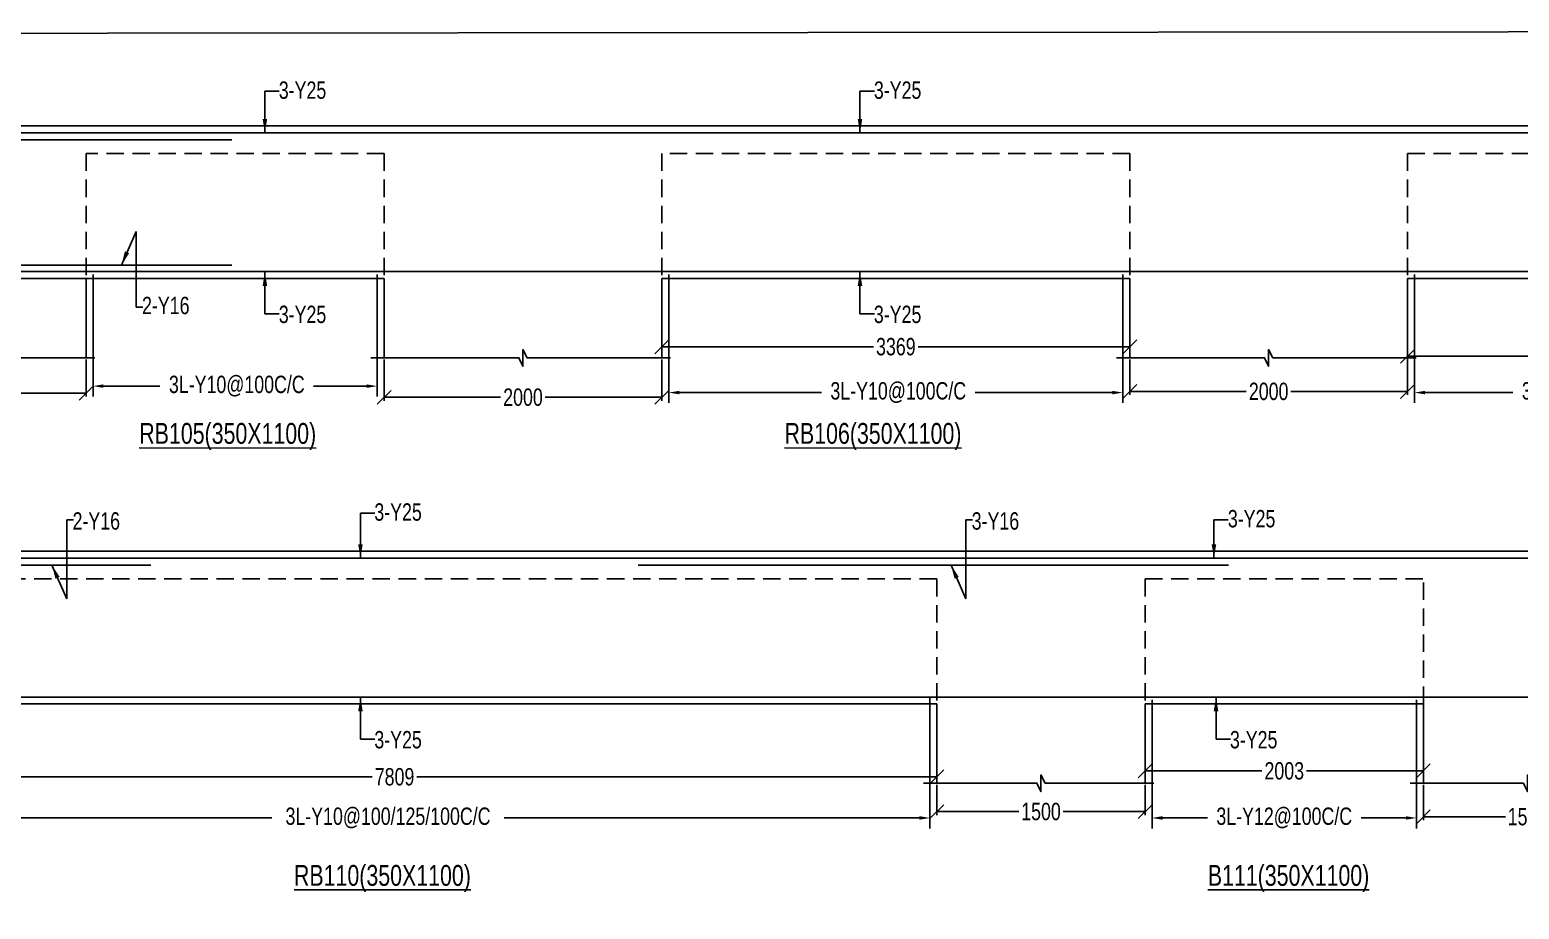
# Model space of a CAD drawing. Header units: millimetres. Extents: x 0 to 31744305, y -21599035 to 0.
# Drawn here: x 31653834 to 31664558, y -21204175 to -21197842 of the extents above; entities that cross this region are included whole.
import ezdxf

# ---------------------------------------------------------------- set-up
doc = ezdxf.new("R2010")
doc.units = ezdxf.units.MM
doc.header["$LTSCALE"] = 1000
doc.header["$MEASUREMENT"] = 0
doc.header["$PDMODE"] = 3
for name, pattern in [('CONTINOUS', [0]), ('CONTINU', [0]), ('HIDDEN', [0.375, 0.25, -0.125])]:
    doc.linetypes.add(name, pattern=pattern)
for name, color, linetype in [('-S-ARROW', 253, 'Continuous'), ('-S-MISC', 8, 'Continuous'), ('-STR-BEAM', 7, 'CONTINU'), ('-STR-COLUMN', 5, 'HIDDEN'), ('-STR-REINF', 3, 'Continuous'), ('-STR-RF-DIM', 8, 'CONTINOUS'), ('-STR-TEXT', 6, 'Continuous'), ('S-DIM', 7, 'Continuous'), ('SEC TEXT', 9, 'Continuous'), ('SLAB LINE', 254, 'HIDDEN')]:
    doc.layers.add(name, color=color, linetype=linetype)
doc.styles.add('SOBHA', font='swisscl.ttf')
doc.styles.add('sobha.sed', font='swisscl.ttf')
doc.dimstyles.new('S-50', dxfattribs={"dimscale": 50, "dimtxt": 2.5, "dimasz": 2, "dimexe": 0.5, "dimexo": 0.25, "dimgap": 0.25, "dimtad": 0, "dimdec": 0, "dimrnd": 0.0005, "dimzin": 0, "dimdsep": 46, "dimtxsty": 'sobha.sed', "dimblk": 'OBLIQUE', "dimcen": 0.09, "dimclrd": 8, "dimclre": 8, "dimclrt": 6, "dimadec": 0, "dimazin": 0, "dimtfac": 1, "dimtdec": 0, "dimtofl": 0, "dimtmove": 2, "dimatfit": 3, "dimfxl": 0.18, "dimtolj": 1, "dimtzin": 0, "dimlwd": -1, "dimlwe": -1, "dimarcsym": 0})
doc.dimstyles.new('S-DIM50', dxfattribs={"dimscale": 50, "dimtxt": 2.5, "dimasz": 1.5, "dimexe": 1.5, "dimexo": 1, "dimgap": 0.5, "dimtad": 0, "dimdec": 0, "dimzin": 0, "dimdsep": 46, "dimtxsty": 'SOBHA', "dimcen": 0.09, "dimclrd": 256, "dimclre": 256, "dimclrt": 6, "dimadec": 5, "dimazin": 0, "dimtfac": 1, "dimtdec": 0, "dimtofl": 0, "dimtmove": 0, "dimatfit": 3, "dimfxl": 0.18, "dimtolj": 1, "dimtzin": 0, "dimlwd": -1, "dimlwe": -1, "dimarcsym": 0})

# ---------------------------------------------------------------- blocks, each defined once
blk = doc.blocks.new('*D720')
at = {"layer": '-STR-RF-DIM', "transparency": 16777216}
for p, q in [((19311.78938069566, 1258.661042526364), (19311.78938069566, 332.4129394404589)), ((21836.7893811278, 1258.661042526364), (21836.7893811278, 332.4129394404589)), ((19386.78938069567, 407.4129394404589), (20020.54667073402, 407.4129394404589)), ((21761.7893811278, 407.4129394404589), (21127.1488987812, 407.4129394404589))]:
    blk.add_line(p, q, dxfattribs=at)
for points in [[(19386.78938069567, 419.9129394404589), (19386.78938069567, 394.9129394404589), (19311.78938069566, 407.4129394404589)], [(21761.7893811278, 419.9129394404589), (21761.7893811278, 394.9129394404589), (21836.7893811278, 407.4129394404589)]]:
    blk.add_solid(points, dxfattribs=at)
at = {"layer": 'Defpoints', "color": 0, "transparency": 16777216}
for p in [(19311.78938069566, 1258.661042526364, 1.81857030839e-05), (21836.7893811278, 1258.661042526364, 1.81857118713e-05), (19311.78938069566, 407.4129394404589)]:
    blk.add_point(p, dxfattribs=at)
at = {"layer": '-STR-RF-DIM', "color": 6, "transparency": 16777216, "insert": (20573.84778475761, 407.4129394404589), "char_height": 125, "attachment_point": 5, "style": 'SOBHA'}
blk.add_mtext('\\A1;3L-Y10@100C/C', dxfattribs=at)
blk = doc.blocks.new('*D713')
at = {"layer": '-STR-RF-DIM', "transparency": 16777216}
for p, q in [((13942.78938085958, 1258.661042526364), (13942.78938085958, 332.4129394404589)), ((17211.7893811278, 1258.661042526364), (17211.7893811278, 332.4129394404589)), ((14017.78938085958, 407.4129394404589), (15041.69924272883, 407.4129394404589)), ((17136.7893811278, 407.4129394404589), (16148.30147077601, 407.4129394404589))]:
    blk.add_line(p, q, dxfattribs=at)
for points in [[(14017.78938085958, 419.9129394404589), (14017.78938085958, 394.9129394404589), (13942.78938085958, 407.4129394404589)], [(17136.7893811278, 419.9129394404589), (17136.7893811278, 394.9129394404589), (17211.7893811278, 407.4129394404589)]]:
    blk.add_solid(points, dxfattribs=at)
at = {"layer": 'Defpoints', "color": 0, "transparency": 16777216}
for p in [(13942.78938085958, 1258.661042526364, 1.81857030839e-05), (17211.7893811278, 1258.661042526364, 1.81857030839e-05), (17211.7893811278, 407.4129394404589)]:
    blk.add_point(p, dxfattribs=at)
at = {"layer": '-STR-RF-DIM', "color": 6, "transparency": 16777216, "insert": (15595.00035675242, 407.4129394404589), "char_height": 125, "attachment_point": 5, "style": 'SOBHA'}
blk.add_mtext('\\A1;3L-Y10@100C/C', dxfattribs=at)
blk = doc.blocks.new('_OBLIQUE')
at = {"color": 0, "linetype": 'ByBlock'}
blk.add_line((-0.5, -0.5), (0.5, 0.5), dxfattribs=at)
blk = doc.blocks.new('*D716')
at = {"layer": '-STR-RF-DIM', "transparency": 16777216}
for p, q in [((9796.789380889386, 1258.661042526364), (9796.789380889386, 378.8239091783761)), ((11842.78938096389, 1258.661042526364), (11842.78938096389, 378.8239091783761)), ((9871.78938088939, 453.8239091783761), (10278.89955936659, 453.8239091783761)), ((11767.78938096389, 453.8239091783761), (11385.50178741377, 453.8239091783761))]:
    blk.add_line(p, q, dxfattribs=at)
for points in [[(9871.78938088939, 466.3239091783761), (9871.78938088939, 441.3239091783761), (9796.789380889386, 453.8239091783761)], [(11767.78938096389, 466.3239091783761), (11767.78938096389, 441.3239091783761), (11842.78938096389, 453.8239091783761)]]:
    blk.add_solid(points, dxfattribs=at)
at = {"layer": 'Defpoints', "color": 0, "transparency": 16777216}
for p in [(9796.789380889386, 1258.661042526364, 1.81857030839e-05), (11842.78938096389, 1258.661042526364, 1.81857030839e-05), (9796.789380889386, 453.8239091783761)]:
    blk.add_point(p, dxfattribs=at)
at = {"layer": '-STR-RF-DIM', "color": 6, "transparency": 16777216, "insert": (10832.20067339018, 453.8239091783761), "char_height": 125, "attachment_point": 5, "style": 'SOBHA'}
blk.add_mtext('\\A1;3L-Y10@100C/C', dxfattribs=at)
blk = doc.blocks.new('*D751')
at = {"layer": '-STR-RF-DIM', "transparency": 16777216}
for p, q in [((862.4179251231252, 1435.260301508009), (862.4179251231252, 452.0719164349137)), ((8571.570858668536, 1390.034370847046), (8571.570858668536, 452.0719164349137)), ((937.4179251231252, 527.0719164349136), (3833.932808682733, 527.0719164349136)), ((8496.57085866854, 527.0719164349136), (5506.065836205667, 527.0719164349136))]:
    blk.add_line(p, q, dxfattribs=at)
for points in [[(937.4179251231252, 539.5719164349136), (937.4179251231252, 514.5719164349136), (862.4179251231252, 527.0719164349136)], [(8496.57085866854, 539.5719164349136), (8496.57085866854, 514.5719164349136), (8571.570858668536, 527.0719164349136)]]:
    blk.add_solid(points, dxfattribs=at)
at = {"layer": 'Defpoints', "color": 0, "transparency": 16777216}
for p in [(862.4179251231252, 1435.260301508009, 178586.5908962201), (8571.570858668536, 1390.034370847046, 1.81857030839e-05), (8571.570858668536, 527.0719164349136)]:
    blk.add_point(p, dxfattribs=at)
at = {"layer": '-STR-RF-DIM', "color": 6, "transparency": 16777216, "insert": (4669.9993224442, 527.0719164349136), "char_height": 125, "attachment_point": 5, "style": 'SOBHA'}
blk.add_mtext('\\A1;3L-Y10@100/125/100C/C', dxfattribs=at)
blk = doc.blocks.new('*D752')
at = {"layer": '-STR-RF-DIM', "transparency": 16777216}
for p, q in [((10171.57085845247, 1378.320019520819), (10171.57085845247, 452.0719164349137)), ((12074.5708588846, 1378.320019520819), (12074.5708588846, 452.0719164349137)), ((10246.57085845247, 527.0719164349136), (10569.76974464494, 527.0719164349136)), ((11999.5708588846, 527.0719164349136), (11676.37197269213, 527.0719164349136))]:
    blk.add_line(p, q, dxfattribs=at)
for points in [[(10246.57085845247, 539.5719164349136), (10246.57085845247, 514.5719164349136), (10171.57085845247, 527.0719164349136)], [(11999.5708588846, 539.5719164349136), (11999.5708588846, 514.5719164349136), (12074.5708588846, 527.0719164349136)]]:
    blk.add_solid(points, dxfattribs=at)
at = {"layer": 'Defpoints', "color": 0, "transparency": 16777216}
for p in [(10171.57085845247, 1378.320019520819, 1.81857030839e-05), (12074.5708588846, 1378.320019520819, 1.81857118713e-05), (10171.57085845247, 527.0719164349136)]:
    blk.add_point(p, dxfattribs=at)
at = {"layer": '-STR-RF-DIM', "color": 6, "transparency": 16777216, "insert": (11123.07085866853, 527.0719164349136), "char_height": 125, "attachment_point": 5, "style": 'SOBHA'}
blk.add_mtext('\\A1;3L-Y12@100C/C', dxfattribs=at)
blk = doc.blocks.new('*D1071')
at = {"layer": 'Defpoints', "color": 0, "transparency": 16777216}
for p in [(31652238.80774059, -21200204.34953604, -2.007463204e-07), (31654238.80774058, -21200204.34953604, -2.007463204e-07), (31654238.80774058, -21200458.35864492)]:
    blk.add_point(p, dxfattribs=at)
at = {"layer": 'S-DIM', "color": 8, "transparency": 16777216}
for p, q in [((31652238.80774059, -21200216.84953604), (31652238.80774059, -21200483.35864492)), ((31654238.80774058, -21200216.84953604), (31654238.80774058, -21200483.35864492)), ((31652238.80774059, -21200458.35864492), (31653078.00335002, -21200458.35864492)), ((31654238.80774058, -21200458.35864492), (31653399.61213114, -21200458.35864492))]:
    blk.add_line(p, q, dxfattribs=at)
at = {"layer": 'S-DIM', "color": 8, "transparency": 16777216, "xscale": 100, "yscale": 100, "zscale": 100, "rotation": 180}
blk.add_blockref('_OBLIQUE', (31652238.80774059, -21200458.35864492), dxfattribs=at)
at = {"layer": 'S-DIM', "color": 8, "transparency": 16777216, "xscale": 100, "yscale": 100, "zscale": 100}
blk.add_blockref('_OBLIQUE', (31654238.80774058, -21200458.35864492), dxfattribs=at)
at = {"layer": 'S-DIM', "color": 6, "transparency": 16777216, "insert": (31653238.80774058, -21200458.35864492), "char_height": 125, "attachment_point": 5, "style": 'sobha.sed'}
blk.add_mtext('\\A1;2000', dxfattribs=at)
blk = doc.blocks.new('*D1072')
at = {"layer": 'Defpoints', "color": 0, "transparency": 16777216}
for p in [(31656384.80774058, -21200204.34953604, -2.007463204e-07), (31658384.80774058, -21200204.34953604, -2.007463204e-07), (31658384.80774058, -21200488.29773342)]:
    blk.add_point(p, dxfattribs=at)
at = {"layer": 'S-DIM', "color": 8, "transparency": 16777216}
for p, q in [((31656384.80774058, -21200216.84953604), (31656384.80774058, -21200513.29773342)), ((31658384.80774058, -21200216.84953604), (31658384.80774058, -21200513.29773342)), ((31656384.80774058, -21200488.29773342), (31657224.00335002, -21200488.29773342)), ((31658384.80774058, -21200488.29773342), (31657545.61213115, -21200488.29773342))]:
    blk.add_line(p, q, dxfattribs=at)
at = {"layer": 'S-DIM', "color": 8, "transparency": 16777216, "xscale": 100, "yscale": 100, "zscale": 100, "rotation": 180}
blk.add_blockref('_OBLIQUE', (31656384.80774058, -21200488.29773342), dxfattribs=at)
at = {"layer": 'S-DIM', "color": 8, "transparency": 16777216, "xscale": 100, "yscale": 100, "zscale": 100}
blk.add_blockref('_OBLIQUE', (31658384.80774058, -21200488.29773342), dxfattribs=at)
at = {"layer": 'S-DIM', "color": 6, "transparency": 16777216, "insert": (31657384.80774058, -21200488.29773342), "char_height": 125, "attachment_point": 5, "style": 'sobha.sed'}
blk.add_mtext('\\A1;2000', dxfattribs=at)
blk = doc.blocks.new('*D1073')
at = {"layer": 'Defpoints', "color": 0, "transparency": 16777216}
for p in [(31661753.80774058, -21200204.34953604, -2.007463204e-07), (31663753.80774058, -21200204.34953604, -2.007463204e-07), (31663753.80774058, -21200446.59160751)]:
    blk.add_point(p, dxfattribs=at)
at = {"layer": 'S-DIM', "color": 8, "transparency": 16777216}
for p, q in [((31661753.80774058, -21200216.84953604), (31661753.80774058, -21200471.59160751)), ((31663753.80774058, -21200216.84953604), (31663753.80774058, -21200471.59160751)), ((31661753.80774058, -21200446.59160751), (31662593.00335001, -21200446.59160751)), ((31663753.80774058, -21200446.59160751), (31662914.61213115, -21200446.59160751))]:
    blk.add_line(p, q, dxfattribs=at)
at = {"layer": 'S-DIM', "color": 8, "transparency": 16777216, "xscale": 100, "yscale": 100, "zscale": 100, "rotation": 180}
blk.add_blockref('_OBLIQUE', (31661753.80774058, -21200446.59160751), dxfattribs=at)
at = {"layer": 'S-DIM', "color": 8, "transparency": 16777216, "xscale": 100, "yscale": 100, "zscale": 100}
blk.add_blockref('_OBLIQUE', (31663753.80774058, -21200446.59160751), dxfattribs=at)
at = {"layer": 'S-DIM', "color": 6, "transparency": 16777216, "insert": (31662753.80774058, -21200446.59160751), "char_height": 125, "attachment_point": 5, "style": 'sobha.sed'}
blk.add_mtext('\\A1;2000', dxfattribs=at)
blk = doc.blocks.new('*D1074')
at = {"layer": 'Defpoints', "color": 0, "transparency": 16777216}
for p in [(31658384.80774058, -21199633.445376, -2.007463204e-07), (31661753.80774058, -21199633.445376, -2.007463204e-07), (31661753.80774058, -21200124.43682121)]:
    blk.add_point(p, dxfattribs=at)
at = {"layer": 'S-DIM', "color": 8, "transparency": 16777216}
for p, q in [((31658384.80774058, -21199645.945376), (31658384.80774058, -21200149.4368212)), ((31661753.80774058, -21199645.945376), (31661753.80774058, -21200149.4368212)), ((31658384.80774058, -21200124.43682121), (31659908.38047977, -21200124.43682121)), ((31661753.80774058, -21200124.43682121), (31660230.2350014, -21200124.43682121))]:
    blk.add_line(p, q, dxfattribs=at)
at = {"layer": 'S-DIM', "color": 8, "transparency": 16777216, "xscale": 100, "yscale": 100, "zscale": 100, "rotation": 180}
blk.add_blockref('_OBLIQUE', (31658384.80774058, -21200124.43682121), dxfattribs=at)
at = {"layer": 'S-DIM', "color": 8, "transparency": 16777216, "xscale": 100, "yscale": 100, "zscale": 100}
blk.add_blockref('_OBLIQUE', (31661753.80774058, -21200124.43682121), dxfattribs=at)
at = {"layer": 'S-DIM', "color": 6, "transparency": 16777216, "insert": (31660069.30774058, -21200124.43682121), "char_height": 125, "attachment_point": 5, "style": 'sobha.sed'}
blk.add_mtext('\\A1;3369', dxfattribs=at)
blk = doc.blocks.new('*D1075')
at = {"layer": 'Defpoints', "color": 0, "transparency": 16777216}
for p in [(31663753.80774058, -21199633.445376, -2.007463204e-07), (31666378.80774058, -21199633.445376, -2.007463204e-07), (31666378.80774058, -21200193.24609089)]:
    blk.add_point(p, dxfattribs=at)
at = {"layer": 'S-DIM', "color": 8, "transparency": 16777216}
for p, q in [((31663753.80774058, -21199645.945376), (31663753.80774058, -21200218.24609088)), ((31666378.80774058, -21199645.945376), (31666378.80774058, -21200218.24609088)), ((31663753.80774058, -21200193.24609089), (31664905.66717703, -21200193.24609089)), ((31666378.80774058, -21200193.24609089), (31665226.94830415, -21200193.24609089))]:
    blk.add_line(p, q, dxfattribs=at)
at = {"layer": 'S-DIM', "color": 8, "transparency": 16777216, "xscale": 100, "yscale": 100, "zscale": 100, "rotation": 180}
blk.add_blockref('_OBLIQUE', (31663753.80774058, -21200193.24609089), dxfattribs=at)
at = {"layer": 'S-DIM', "color": 8, "transparency": 16777216, "xscale": 100, "yscale": 100, "zscale": 100}
blk.add_blockref('_OBLIQUE', (31666378.80774058, -21200193.24609089), dxfattribs=at)
at = {"layer": 'S-DIM', "color": 6, "transparency": 16777216, "insert": (31665066.30774058, -21200193.24609089), "char_height": 125, "attachment_point": 5, "style": 'sobha.sed'}
blk.add_mtext('\\A1;2625', dxfattribs=at)
blk = doc.blocks.new('*D1078')
at = {"layer": 'Defpoints', "color": 0, "transparency": 16777216}
for p in [(31652555.55685191, -21202696.91024682), (31660364.5568519, -21202696.91024682, -1.95465690978e-05), (31660364.5568519, -21203222.13159151)]:
    blk.add_point(p, dxfattribs=at)
at = {"layer": 'S-DIM', "color": 8, "transparency": 16777216}
for p, q in [((31652555.55685191, -21202709.41024682), (31652555.55685191, -21203247.1315915)), ((31660364.5568519, -21202709.41024682), (31660364.5568519, -21203247.1315915)), ((31652555.55685191, -21203222.13159151), (31656299.58011534, -21203222.13159151)), ((31660364.5568519, -21203222.13159151), (31656620.53358847, -21203222.13159151))]:
    blk.add_line(p, q, dxfattribs=at)
at = {"layer": 'S-DIM', "color": 8, "transparency": 16777216, "xscale": 100, "yscale": 100, "zscale": 100, "rotation": 180}
blk.add_blockref('_OBLIQUE', (31652555.55685191, -21203222.13159151), dxfattribs=at)
at = {"layer": 'S-DIM', "color": 8, "transparency": 16777216, "xscale": 100, "yscale": 100, "zscale": 100}
blk.add_blockref('_OBLIQUE', (31660364.5568519, -21203222.13159151), dxfattribs=at)
at = {"layer": 'S-DIM', "color": 6, "transparency": 16777216, "insert": (31656460.0568519, -21203222.13159151), "char_height": 125, "attachment_point": 5, "style": 'sobha.sed'}
blk.add_mtext('\\A1;7809', dxfattribs=at)
blk = doc.blocks.new('*D1079')
at = {"layer": 'Defpoints', "color": 0, "transparency": 16777216}
for p in [(31660364.5568519, -21203267.81440686, -1.95465690978e-05), (31661864.5568519, -21203267.81440686, -1.95465690978e-05), (31661864.5568519, -21203472.29986208)]:
    blk.add_point(p, dxfattribs=at)
at = {"layer": 'S-DIM', "color": 8, "transparency": 16777216}
for p, q in [((31660364.5568519, -21203280.31440686), (31660364.5568519, -21203497.29986208)), ((31661864.5568519, -21203280.31440686), (31661864.5568519, -21203497.29986208)), ((31660364.5568519, -21203472.29986208), (31660955.14499082, -21203472.29986208)), ((31661864.5568519, -21203472.29986208), (31661273.96871297, -21203472.29986208))]:
    blk.add_line(p, q, dxfattribs=at)
at = {"layer": 'S-DIM', "color": 8, "transparency": 16777216, "xscale": 100, "yscale": 100, "zscale": 100, "rotation": 180}
blk.add_blockref('_OBLIQUE', (31660364.5568519, -21203472.29986208), dxfattribs=at)
at = {"layer": 'S-DIM', "color": 8, "transparency": 16777216, "xscale": 100, "yscale": 100, "zscale": 100}
blk.add_blockref('_OBLIQUE', (31661864.5568519, -21203472.29986208), dxfattribs=at)
at = {"layer": 'S-DIM', "color": 6, "transparency": 16777216, "insert": (31661114.5568519, -21203472.29986208), "char_height": 125, "attachment_point": 5, "style": 'sobha.sed'}
blk.add_mtext('\\A1;1500', dxfattribs=at)
blk = doc.blocks.new('*D1080')
at = {"layer": 'Defpoints', "color": 0, "transparency": 16777216}
for p in [(31661864.5568519, -21202696.91024682, -1.95465690978e-05), (31663867.5568519, -21202696.91024682, -1.95465690978e-05), (31663867.5568519, -21203179.33307677)]:
    blk.add_point(p, dxfattribs=at)
at = {"layer": 'S-DIM', "color": 8, "transparency": 16777216}
for p, q in [((31661864.5568519, -21202709.41024682), (31661864.5568519, -21203204.33307677)), ((31663867.5568519, -21202709.41024682), (31663867.5568519, -21203204.33307677)), ((31661864.5568519, -21203179.33307677), (31662705.17054784, -21203179.33307677)), ((31663867.5568519, -21203179.33307677), (31663026.94315596, -21203179.33307677))]:
    blk.add_line(p, q, dxfattribs=at)
at = {"layer": 'S-DIM', "color": 8, "transparency": 16777216, "xscale": 100, "yscale": 100, "zscale": 100, "rotation": 180}
blk.add_blockref('_OBLIQUE', (31661864.5568519, -21203179.33307677), dxfattribs=at)
at = {"layer": 'S-DIM', "color": 8, "transparency": 16777216, "xscale": 100, "yscale": 100, "zscale": 100}
blk.add_blockref('_OBLIQUE', (31663867.5568519, -21203179.33307677), dxfattribs=at)
at = {"layer": 'S-DIM', "color": 6, "transparency": 16777216, "insert": (31662866.0568519, -21203179.33307677), "char_height": 125, "attachment_point": 5, "style": 'sobha.sed'}
blk.add_mtext('\\A1;2003', dxfattribs=at)
blk = doc.blocks.new('*D1081')
at = {"layer": 'Defpoints', "color": 0, "transparency": 16777216}
for p in [(31663867.5568519, -21203267.81440686, -1.95465690978e-05), (31665367.5568519, -21203267.7806062, -1.95465690978e-05), (31665367.5568519, -21203509.34677557)]:
    blk.add_point(p, dxfattribs=at)
at = {"layer": 'S-DIM', "color": 8, "transparency": 16777216}
for p, q in [((31663867.5568519, -21203280.31440686), (31663867.5568519, -21203534.34677557)), ((31665367.5568519, -21203280.2806062), (31665367.5568519, -21203534.34677557)), ((31663867.5568519, -21203509.34677557), (31664458.14499082, -21203509.34677557)), ((31665367.5568519, -21203509.34677557), (31664776.96871297, -21203509.34677557))]:
    blk.add_line(p, q, dxfattribs=at)
at = {"layer": 'S-DIM', "color": 8, "transparency": 16777216, "xscale": 100, "yscale": 100, "zscale": 100, "rotation": 180}
blk.add_blockref('_OBLIQUE', (31663867.5568519, -21203509.34677557), dxfattribs=at)
at = {"layer": 'S-DIM', "color": 8, "transparency": 16777216, "xscale": 100, "yscale": 100, "zscale": 100}
blk.add_blockref('_OBLIQUE', (31665367.5568519, -21203509.34677557), dxfattribs=at)
at = {"layer": 'S-DIM', "color": 6, "transparency": 16777216, "insert": (31664617.55685189, -21203509.34677557), "char_height": 125, "attachment_point": 5, "style": 'sobha.sed'}
blk.add_mtext('\\A1;1500', dxfattribs=at)
blk = doc.blocks.new('A$C98a31b08')
at = {"layer": '-S-MISC', "linetype": 'ByBlock', "ltscale": 1000, "elevation": -4.852071593e-07}
for points in [[(9809.360911067575, 657.4712338112294), (8776.657044868916, 657.8940444700418), (8746.78938091174, 717.5536413565277), (8746.78938091174, 597.3888262659311), (8716.937985900791, 657.8940444700418), (7650.945555761457, 657.4712338112294)], [(13955.36091106757, 657.4712338112294), (12922.65704486891, 657.8940444700418), (12892.78938091173, 717.5536413565277), (12892.78938091173, 597.3888262659311), (12862.93798590079, 657.8940444700418), (11796.94555576145, 657.4712338112294)], [(19324.36091106757, 657.4712338112294), (18291.65704486891, 657.8940444700418), (18261.78938091174, 717.5536413565277), (18261.78938091174, 597.3888262659311), (18231.93798590079, 657.8940444700418), (17165.94555576145, 657.4712338112294)]]:
    blk.add_lwpolyline(points, dxfattribs=at)
at = {"layer": '-STR-BEAM'}
for p, q in [((1312.789380904287, 2328.375393852592, 1.88667141399e-05), (36114.78938091547, 2328.375393856317, -4.852071593e-07)), ((11892.78938090428, 1228.375393856317, -4.852071593e-07), (1312.789380911738, 1228.375393852591, 1.90613619329e-05)), ((17261.78938091174, 1228.375393852591, -4.852071593e-07), (13892.78938091174, 1228.375393852591, -4.852071593e-07)), ((19261.78938091173, 1228.375393852591, -4.852071593e-07), (21886.78938091174, 1228.375393848866, -4.852071593e-07))]:
    blk.add_line(p, q, dxfattribs=at)
at = {"layer": '-STR-COLUMN', "linetype": 'Continuous', "ltscale": 10}
for p, q in [((9746.78938091174, 1228.375393848866, -4.852071593e-07), (9746.78938091174, 657.4712338112294, -4.852071593e-07)), ((11892.78938091174, 1228.375393852591, -4.852071593e-07), (11892.78938091174, 657.4712338112294, -4.852071593e-07)), ((13892.78938091174, 1228.375393848866, -4.852071593e-07), (13892.78938091174, 657.4712338112294, -4.852071593e-07)), ((17261.78938091174, 1228.375393852591, -4.852071593e-07), (17261.78938091174, 657.4712338112294, -4.852071593e-07)), ((19261.78938091173, 1228.375393848866, -4.852071593e-07), (19261.78938091173, 657.4712338112294, -4.852071593e-07))]:
    blk.add_line(p, q, dxfattribs=at)
at = {"layer": '-STR-REINF', "ltscale": 10}
for p, q in [((36049.78938091174, 2278.375393852591, 2.085117435e-07), (712.7893809080124, 2278.375393856317, -1.30860989577e-05)), ((10796.78938091173, 2228.375393852592, -2.32598290816e-05), (6146.789380911737, 2228.375393848866, -2.85680046821e-05)), ((10796.78938091173, 1325.660588242113, -2.32598290816e-05), (9102.304516740143, 1325.660588242113, -2.5194156654e-05)), ((712.7893809117376, 1278.375393856317, -1.311123935e-05), (35999.78951045127, 1278.375393856317, 7.765312025e-07))]:
    blk.add_line(p, q, dxfattribs=at)
at = {"layer": 'SLAB LINE', "color": 8, "linetype": 'HIDDEN', "ltscale": 0.5}
for p, q in [((11892.78938091174, 2128.375393852592, -4.852071593e-07), (9746.78938091174, 2128.375393852592, -4.852071593e-07)), ((9746.78938091174, 2128.375393852592, -4.852071593e-07), (9746.78938091174, 1228.375393852591, -4.852071593e-07)), ((11892.78938091174, 2128.375393852592, -4.852071593e-07), (11892.78938091174, 1228.375393852591, -4.852071593e-07)), ((17261.78938091174, 2128.375393852592, -4.852071593e-07), (13892.78938091174, 2128.375393852592, -4.852071593e-07)), ((13892.78938091174, 2128.375393852592, -4.852071593e-07), (13892.78938091174, 1228.375393852591, -4.852071593e-07)), ((17261.78938091174, 2128.375393852592, -4.852071593e-07), (17261.78938091174, 1228.375393852591, -4.852071593e-07)), ((19261.78938091173, 2128.375393852592, -4.852071593e-07), (21886.78938091174, 2128.375393852592, -4.852071593e-07)), ((19261.78938091173, 2128.375393852592, -4.852071593e-07), (19261.78938091173, 1228.375393852591, -4.852071593e-07))]:
    blk.add_line(p, q, dxfattribs=at)
at = {"layer": '-STR-TEXT', "color": 6, "style": 'SOBHA'}
for s, p in [('3-Y25', (11134.43417661264, 2523.213865753263, -4.846541872e-07)), ('3-Y25', (15419.23447508365, 2523.213865753263, -4.846541872e-07)), ('2-Y16', (10149.84578479826, 972.1341371387243, -0.0004812417491085)), ('3-Y25', (11134.43417661264, 908.3614348061383, -4.846541872e-07)), ('3-Y25', (15419.23447508365, 908.3614348061383, -4.846541872e-07))]:
    blk.add_text(s, height=125, dxfattribs=at).set_placement(p)
at = {"layer": 'SEC TEXT', "color": 4, "linetype": 'ByBlock', "style": 'sobha.sed'}
for s, p in [('%%URB105(350X1100)', (10130.0963017568, 38.49185281991959, 7.548409698e-06)), ('%%URB106(350X1100)', (14776.16940457374, 38.49185281991959, 7.548409698e-06))]:
    blk.add_text(s, height=150, rotation=359.9892789507706, dxfattribs=at).set_placement(p)
at = {"layer": '-STR-RF-DIM'}
for base, p1, p2, picture, middle in [((9796.789380889386, 453.8239091783761, -1.86709102432e-05), (11842.78938096389, 1258.661042526364, -4.852071593e-07), (9796.789380889386, 1258.661042526364, -4.852071593e-07), '*D716', (10832.20067339018, 453.8239091783761, -1.86709102432e-05)), ((19311.78938069566, 407.4129394404589, -1.86709102432e-05), (21836.7893811278, 1258.661042526364, -4.851983719e-07), (19311.78938069566, 1258.661042526364, -4.852071593e-07), '*D720', (20573.84778475761, 407.4129394404589, -1.86709102432e-05))]:
    dim = blk.add_linear_dim(base=base, p1=p1, p2=p2, angle=180, text='3L-Y10@100C/C', dimstyle='S-DIM50', override={"dimscale": 1, "dimtxt": 125, "dimasz": 75, "dimexe": 75, "dimexo": 0, "dimgap": 25, "dimsah": 1, "dimcen": 4.5, "dimfxl": 75}, dxfattribs=at)
    dim.commit()
    dim.dimension.update_dxf_attribs({"geometry": picture, "text_midpoint": middle, "dimtype": 128})
dim = blk.add_linear_dim(base=(17211.7893811278, 407.4129394404589, -1.86709102432e-05), p1=(13942.78938085958, 1258.661042526364, -4.852071593e-07), p2=(17211.7893811278, 1258.661042526364, -4.852071593e-07), text='3L-Y10@100C/C', dimstyle='S-DIM50', override={"dimscale": 1, "dimtxt": 125, "dimasz": 75, "dimexe": 75, "dimexo": 0, "dimgap": 25, "dimsah": 1, "dimcen": 4.5, "dimfxl": 75}, dxfattribs=at)
dim.commit()
dim.dimension.update_dxf_attribs({"geometry": '*D713', "text_midpoint": (15595.00035675242, 407.4129394404589, -1.86709102432e-05), "dimtype": 128})
at = {"layer": '-S-ARROW'}
for points, override in [([(11034.35818045959, 2278.375393852591, -1.86709102432e-05), (11034.35818045959, 2578.375393845141, -1.86709102432e-05), (11137.78935354575, 2578.375393852592, -1.86709102432e-05)], {"dimasz": 2, "dimgap": 0.1, "dimtad": 0}), ([(15319.15847893059, 2278.375393852591, -1.86709102432e-05), (15319.15847893059, 2578.375393845141, -1.86709102432e-05), (15422.58965201676, 2578.375393852592, -1.86709102432e-05)], {"dimasz": 2, "dimgap": 0.1, "dimtad": 0}), ([(10001.67677239328, 1325.953859943896, -0.0001936369431562), (10107.40281553939, 1568.179903086275, -0.0001936369431562), (10107.40281553939, 1023.663929745555, -0.0001936369431562), (10155.34578479081, 1023.663929745555, -0.0001936369431562)], {"dimgap": 0.1}), ([(11034.35818045959, 1275.660588227212, -1.86709102432e-05), (11034.35818045959, 975.6605882346628, -1.86709102432e-05), (11137.78935354575, 975.6605882272124, -1.86709102432e-05)], {"dimasz": 2, "dimgap": 0.1, "dimtad": 0}), ([(15319.15847893059, 1275.660588227212, -1.86709102432e-05), (15319.15847893059, 975.6605882346628, -1.86709102432e-05), (15422.58965201676, 975.6605882272124, -1.86709102432e-05)], {"dimasz": 2, "dimgap": 0.1, "dimtad": 0})]:
    blk.add_leader(points, dimstyle='S-50', override=override, dxfattribs=at)
blk = doc.blocks.new('A$C15e93353')
at = {"layer": '-S-MISC', "linetype": 'ByBlock', "ltscale": 1000, "elevation": -1.95465690978e-05}
for points in [[(10184.14238882437, 777.1302108056842), (9401.438522625715, 777.5530214644967), (9371.570858668538, 837.2126183509827), (9371.570858668538, 717.0478032603861), (9341.719463657588, 777.5530214644967), (8525.727033518257, 777.1302108056842)], [(13687.14238882437, 777.1302108056842), (12904.43852262571, 777.5530214644967), (12874.57085866853, 837.2126183509827), (12874.57085866853, 717.0478032603861), (12844.71946365759, 777.5530214644967), (12028.72703351825, 777.1302108056842)]]:
    blk.add_lwpolyline(points, dxfattribs=at)
at = {"layer": '-STR-BEAM'}
for p, q in [((62.57153014838696, 2448.034370847048), (39340.47168945522, 2448.034370850772, -1.92346557283e-05)), ((8621.57085866854, 1348.034370847046, -1.95465690978e-05), (812.570858683437, 1348.034370847046)), ((10121.57085866853, 1348.034370847046, -1.95465690978e-05), (12124.57085866853, 1348.034370843321, -1.95465690978e-05))]:
    blk.add_line(p, q, dxfattribs=at)
at = {"layer": '-STR-COLUMN', "linetype": 'Continuous', "ltscale": 10}
for p, q in [((8621.57085866854, 1348.034370847046, -1.95465690978e-05), (8621.57085866854, 777.1302108056842, -1.95465690978e-05)), ((10121.57085866853, 1348.034370843321, -1.95465690978e-05), (10121.57085866853, 777.1302108056842, -1.95465690978e-05)), ((12124.57085866853, 1348.034370839596, -1.95465690978e-05), (12124.57085866853, 777.1302108056842, -1.95465690978e-05))]:
    blk.add_line(p, q, dxfattribs=at)
at = {"layer": '-STR-REINF', "ltscale": 10}
for p, q in [((38687.57085867226, 2398.034370843321, -1.84356501783e-05), (127.5715301558375, 2398.034370847046, -3.20289691444e-05)), ((237.5141867697239, 2348.034370847047, -4.08368205619e-05), (2962.070858679712, 2348.034370839596, -4.7315493582e-05)), ((10721.57085866481, 2348.034370847047, -4.07773730954e-05), (6472.07085867226, 2348.034370839596, -4.7315493582e-05)), ((177.5715301558375, 1398.034370847046, -3.20289691444e-05), (38687.57085867226, 1398.034370850772, -1.7793635549e-05))]:
    blk.add_line(p, q, dxfattribs=at)
at = {"layer": 'SLAB LINE', "color": 8, "linetype": 'HIDDEN', "ltscale": 0.5}
for p, q in [((8621.57085866854, 2248.034370847046, -1.95465690978e-05), (812.570858683437, 2248.034370847046)), ((8621.57085866854, 2248.034370847046, -1.95465690978e-05), (8621.57085866854, 1348.034370847046, -1.95465690978e-05)), ((10121.57085866853, 2248.034370847046, -1.95465690978e-05), (12124.57085866853, 2248.034370847046, -1.95465690978e-05)), ((10121.57085866853, 2248.034370847046, -1.95465690978e-05), (10121.57085866853, 1348.034370847046, -1.95465690978e-05)), ((12124.57085866853, 1348.034370839596, -1.95465690978e-05), (12124.57085866853, 2248.034370847046, -1.95465690978e-05))]:
    blk.add_line(p, q, dxfattribs=at)
at = {"layer": '-STR-TEXT', "color": 6, "style": 'SOBHA'}
for s, p in [('3-Y25', (4571.520387697964, 2667.872842747718, -1.95460161257e-05)), ('2-Y16', (2398.627262551338, 2603.444832421839, -0.0005007883182063)), ('3-Y16', (8872.627262551337, 2603.444832421839, -0.0005007883182063)), ('3-Y25', (10717.01842165366, 2619.838471908122, -1.95452337312e-05)), ('3-Y25', (4571.520387697964, 1028.020411800593, -1.95460161257e-05)), ('3-Y25', (10732.01842165366, 1028.020411800593, -1.95452337312e-05))]:
    blk.add_text(s, height=125, dxfattribs=at).set_placement(p)
at = {"layer": 'SEC TEXT', "color": 4, "linetype": 'ByBlock', "style": 'sobha.sed'}
for s, p in [('%%URB110(350X1100)', (3992.974208116532, 38.49185281991959, -1.15129522405e-05)), ('%%UB111(350X1100)', (10572.79795968905, 38.49185281991959, -1.15121698461e-05))]:
    blk.add_text(s, height=150, rotation=359.9892789507706, dxfattribs=at).set_placement(p)
at = {"layer": '-STR-RF-DIM'}
dim = blk.add_linear_dim(base=(8571.570858668536, 527.0719164349136, -3.77322721817e-05), p1=(862.4179251231252, 1435.260301508009, 178586.5908584878), p2=(8571.570858668536, 1390.034370847046, -1.95465690978e-05), text='3L-Y10@100/125/100C/C', dimstyle='S-DIM50', override={"dimscale": 1, "dimtxt": 125, "dimasz": 75, "dimexe": 75, "dimexo": 0, "dimgap": 25, "dimsah": 1, "dimcen": 4.5, "dimfxl": 75}, dxfattribs=at)
dim.commit()
dim.dimension.update_dxf_attribs({"geometry": '*D751', "text_midpoint": (4669.9993224442, 527.0719164349136, -3.77322721817e-05), "dimtype": 128})
dim = blk.add_linear_dim(base=(10171.57085845247, 527.0719164349136, -3.77322721817e-05), p1=(12074.5708588846, 1378.320019520819, -1.95465603104e-05), p2=(10171.57085845247, 1378.320019520819, -1.95465690978e-05), angle=180, text='3L-Y12@100C/C', dimstyle='S-DIM50', override={"dimscale": 1, "dimtxt": 125, "dimasz": 75, "dimexe": 75, "dimexo": 0, "dimgap": 25, "dimsah": 1, "dimcen": 4.5, "dimfxl": 75}, dxfattribs=at)
dim.commit()
dim.dimension.update_dxf_attribs({"geometry": '*D752', "text_midpoint": (11123.07085866853, 527.0719164349136, -3.77322721817e-05), "dimtype": 128})
at = {"layer": '-S-ARROW'}
for points, override in [([(4471.444391544908, 2398.034370847046, -3.77322721817e-05), (4471.444391544908, 2723.034370839596, -3.77322721817e-05), (4574.875564631074, 2723.034370847047, -3.77322721817e-05)], {"dimasz": 2, "dimgap": 0.1, "dimtad": 0}), ([(2250.458250146359, 2347.741099130363, -0.000213183512254), (2356.184293292463, 2105.515055987984, -0.000213183512254), (2356.184293292463, 2675.031029328704, -0.000213183512254), (2404.127262543887, 2675.031029328704, -0.000213183512254)], {"dimgap": 0.1}), ([(8724.45825014636, 2347.741099130363, -0.000213183512254), (8830.184293292463, 2105.515055987984, -0.000213183512254), (8830.184293292463, 2675.031029328704, -0.000213183512254), (8878.127262543889, 2675.031029328704, -0.000213183512254)], {"dimgap": 0.1}), ([(10616.9424255006, 2398.034370847046, -3.77322721817e-05), (10616.9424255006, 2675, -3.77322721817e-05), (10720.37359858676, 2675.000000007451, -3.77322721817e-05)], {"dimasz": 2, "dimgap": 0.1, "dimtad": 0}), ([(4471.444391544908, 1395.319565221667, -3.77322721817e-05), (4471.444391544908, 1095.319565229118, -3.77322721817e-05), (4574.875564631074, 1095.319565221667, -3.77322721817e-05)], {"dimasz": 2, "dimgap": 0.1, "dimtad": 0}), ([(10631.9424255006, 1395.319565221667, -3.77322721817e-05), (10631.9424255006, 1095.319565229118, -3.77322721817e-05), (10735.37359858677, 1095.319565221667, -3.77322721817e-05)], {"dimasz": 2, "dimgap": 0.1, "dimtad": 0})]:
    blk.add_leader(points, dimstyle='S-50', override=override, dxfattribs=at)

msp = doc.modelspace()

# ---------------------------------------------------------------- linework, layer by layer
at = {"layer": '-STR-BEAM', "elevation": 5.230624855e-07}
msp.add_lwpolyline([(31679606.42317934, -21226541.59534378), (31644306.42317935, -21226541.59534378), (31644306.42317935, -21197875.04301006), (31679606.42317934, -21197841.59534377)], close=True, dxfattribs=at)

# ---------------------------------------------------------------- block references
at = {"color": 1}
for name, p in [('A$C98a31b08', (31644492.01835967, -21200861.82076985, 2.844608389e-07)), ('A$C15e93353', (31651742.98599323, -21204044.94461766))]:
    msp.add_blockref(name, p, dxfattribs=at)

# ---------------------------------------------------------------- dimensions: what is measured, and where the dimension line sits
at = {"layer": 'S-DIM', "color": 1}
for base, p1, p2, picture, middle in [((31661753.80774058, -21200124.43682121), (31658384.80774058, -21199633.445376, -2.007463204e-07), (31661753.80774058, -21199633.445376, -2.007463204e-07), '*D1074', (31660069.30774058, -21200124.43682121)), ((31666378.80774058, -21200193.24609089), (31663753.80774058, -21199633.445376, -2.007463204e-07), (31666378.80774058, -21199633.445376, -2.007463204e-07), '*D1075', (31665066.30774058, -21200193.24609089)), ((31654238.80774058, -21200458.35864492), (31652238.80774059, -21200204.34953604, -2.007463204e-07), (31654238.80774058, -21200204.34953604, -2.007463204e-07), '*D1071', (31653238.80774058, -21200458.35864492)), ((31658384.80774058, -21200488.29773342), (31656384.80774058, -21200204.34953604, -2.007463204e-07), (31658384.80774058, -21200204.34953604, -2.007463204e-07), '*D1072', (31657384.80774058, -21200488.29773342)), ((31663753.80774058, -21200446.59160751), (31661753.80774058, -21200204.34953604, -2.007463204e-07), (31663753.80774058, -21200204.34953604, -2.007463204e-07), '*D1073', (31662753.80774058, -21200446.59160751)), ((31660364.5568519, -21203222.13159151), (31652555.55685191, -21202696.91024682), (31660364.5568519, -21202696.91024682, -1.95465690978e-05), '*D1078', (31656460.0568519, -21203222.13159151)), ((31663867.5568519, -21203179.33307677), (31661864.5568519, -21202696.91024682, -1.95465690978e-05), (31663867.5568519, -21202696.91024682, -1.95465690978e-05), '*D1080', (31662866.0568519, -21203179.33307677)), ((31661864.5568519, -21203472.29986208), (31660364.5568519, -21203267.81440686, -1.95465690978e-05), (31661864.5568519, -21203267.81440686, -1.95465690978e-05), '*D1079', (31661114.5568519, -21203472.29986208)), ((31665367.5568519, -21203509.34677557), (31663867.5568519, -21203267.81440686, -1.95465690978e-05), (31665367.5568519, -21203267.7806062, -1.95465690978e-05), '*D1081', (31664617.55685189, -21203509.34677557))]:
    dim = msp.add_linear_dim(base=base, p1=p1, p2=p2, dimstyle='S-50', dxfattribs=at)
    dim.commit()
    dim.dimension.update_dxf_attribs({"geometry": picture, "text_midpoint": middle})

doc.saveas('drawing.dxf')
